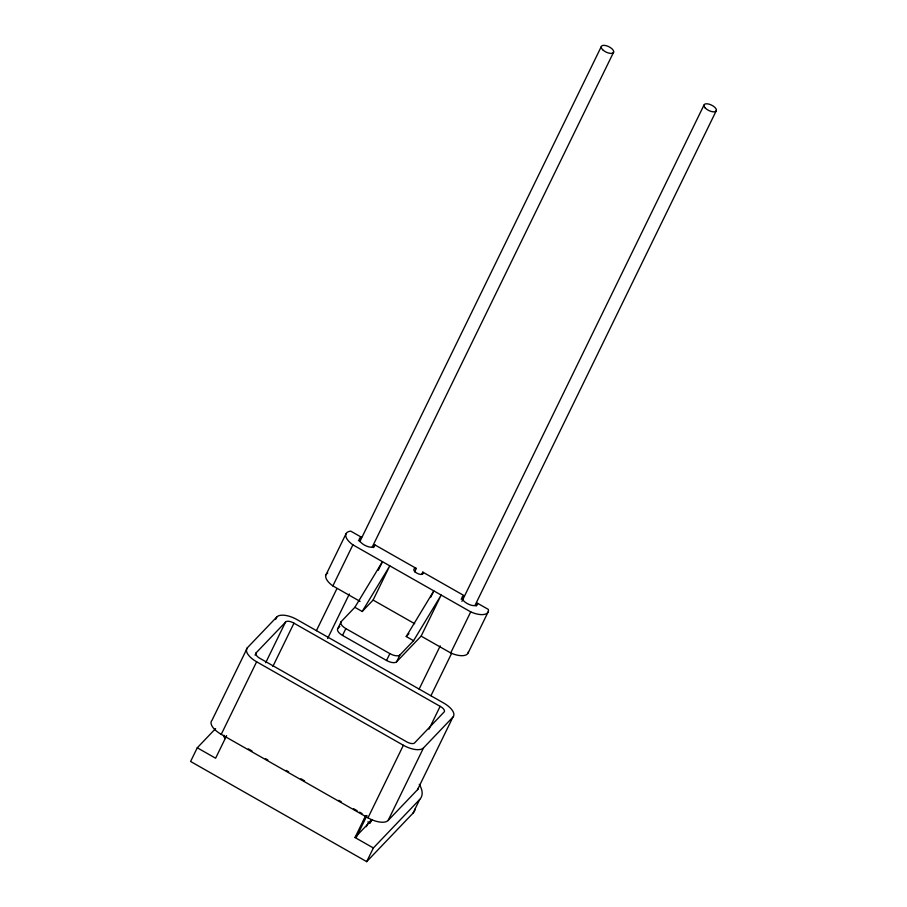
<?xml version="1.0" encoding="UTF-8"?>
<svg xmlns="http://www.w3.org/2000/svg" width="907" height="907" viewBox="0 0 907 907"><rect width="100%" height="100%" fill="white"/><g stroke="black" fill="none" stroke-linecap="round" stroke-linejoin="round"><path stroke-width="1.36" d="M215.605 728.593L197.273 747.787L190.595 761.472L366.689 861.65L413.025 813.148A42.55 18.979 26 0 0 415.304 808.749M417.549 789.657L452.933 717.097A17.018 7.596 26 0 0 443.704 703.05L296.963 619.572A17.018 7.596 26 0 0 276.839 616.93L247.396 647.745L212.011 720.294A17.018 7.596 26 0 0 221.24 734.353L367.981 817.831A17.018 7.596 26 0 0 388.117 820.472L417.549 789.657A17.018 7.596 26 0 0 418.456 787.9M255.071 655.183L256.318 652.632L285.988 621.68A6.791 3.027 26 0 1 292.904 622.587L441.176 706.938A6.791 3.027 26 0 1 444.339 711.757L414.34 743.162A6.791 3.027 26 0 1 407.436 742.255L259.153 657.915A6.791 3.027 26 0 1 255.989 653.085L256.318 652.632M275.592 619.47L276.839 616.93M221.24 734.353L256.624 661.793A17.018 7.596 26 0 1 247.396 647.745M226.297 736.314L215.617 758.218L197.273 747.787M265.694 662.722L285.535 622.055M272.905 666.373L293.981 623.154M326.044 574.721L346.077 533.656M360.068 601.386L332.869 585.911L352.891 544.846A16.836 7.517 26 0 1 350.726 531.128L361.496 537.273L359.365 540.164A8.514 3.798 26 0 0 358.412 540.765M316.396 630.705L336.882 588.722M359.841 541.649L601.216 46.745M327.631 638.517L349.342 593.994M372.301 546.921L613.688 52.016M373.503 547.601L374.84 544.858L416.29 568.428L414.624 571.841M396.597 661.804L399.942 654.956L413.569 640.693L441.165 595.06L421.131 636.124L396.597 661.804A8.514 3.798 26 0 1 386.541 660.477L342.517 635.433A8.514 3.798 26 0 1 337.903 628.415L341.247 621.567L354.864 607.305L382.459 561.66L378.219 570.378M342.517 635.433L345.85 628.596A8.514 3.798 26 0 1 341.247 621.567M362.21 611.477L373.106 600.06L389.795 565.843L362.21 611.477L354.864 607.305M421.676 574.403L422.787 572.124L464.214 595.706L462.094 598.597A8.514 3.798 26 0 0 461.141 599.198M386.541 660.477L389.874 653.63A8.514 3.798 26 0 0 399.942 654.956M430.734 597.225L433.829 590.888L406.234 636.521L413.569 640.693M419.125 689.139L440.224 645.886M461.935 601.352L703.934 105.178M419.272 784.34A42.55 18.979 26 0 1 419.703 799.464L373.367 847.966L355.022 837.524L365.702 815.62M363.446 821.062L364.659 818.579M356.36 837.24L366.972 815.484M367.981 817.831L403.377 745.271A17.018 7.596 26 0 0 423.501 747.912L452.933 717.097M421.131 636.124L450.7 652.938L470.733 611.874A16.836 7.517 26 0 0 488.351 609.413L477.558 603.291L476.22 606.035M366.292 826.719L367.8 823.647L371.28 819.996M430.972 695.68L451.448 653.698M475.03 605.354L716.405 110.45M371.655 820.109L370.158 823.182L367.857 821.878M428.988 729.194L440.144 706.304M468.148 652.904L488.181 611.84M366.689 861.65L373.367 847.966M388.117 820.472L423.501 747.912M413.025 813.148L419.703 799.464M224.732 737.81L226.637 735.815M337.903 628.415L339.785 626.431M406.234 636.521L408.955 633.664M355.022 837.524L371.859 819.905M361.496 537.273L360.703 537.432A8.514 3.798 26 0 0 364.365 545.05A8.514 3.798 26 0 0 374.886 545.492L374.84 544.858M464.214 595.706L463.432 595.865A8.514 3.798 26 0 0 467.082 603.484A8.514 3.798 26 0 0 477.604 603.926L477.558 603.291M416.29 568.428L415.451 568.394A5.102 2.279 26 0 0 416.812 573.122A5.102 2.279 26 0 0 423.081 572.725L422.787 572.124M352.891 544.846L470.733 611.874M373.106 600.06L414.692 623.71M345.85 628.596L389.874 653.63M256.624 661.793L403.377 745.271M248.314 748.842L251.976 750.928M265.434 758.581L267.871 759.975M286.215 770.406L288.664 771.8M300.897 778.75L304.559 780.836M338.799 800.314L341.247 801.709M353.481 808.67L357.143 810.756M359.591 812.15L362.04 813.534M468.42 651.77A16.836 7.517 26 0 1 450.7 652.938M332.869 585.911A16.836 7.517 26 0 1 327.744 573.031M225.299 738.604A6.803 3.038 26 0 1 224.018 735.282M705.351 108.126A6.803 3.038 26 0 0 716.042 111.153A6.803 3.038 26 0 0 709.127 104.169A6.803 3.038 26 0 0 705.351 108.126M602.622 49.692A6.803 3.038 26 0 0 613.313 52.719A6.803 3.038 26 0 0 606.398 45.735A6.803 3.038 26 0 0 602.622 49.692"/></g></svg>
